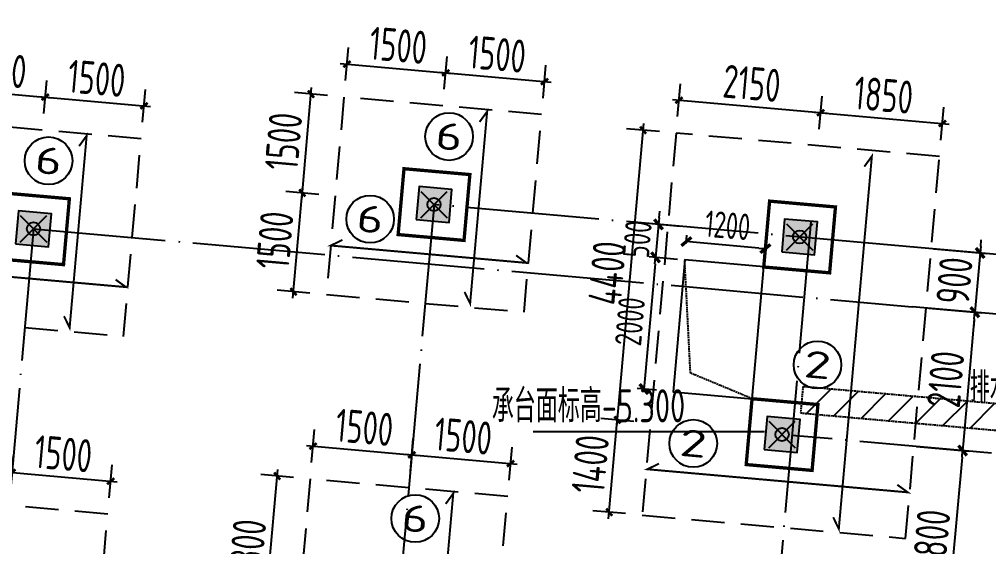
# Model space of a CAD drawing. Extents: x -57409 to 252654, y -8259 to 229119.
# Drawn here: x 131477 to 146133, y 68627 to 76601 of the extents above; entities that cross this region are included whole.
import ezdxf
from ezdxf.enums import TextEntityAlignment as Align

# ---------------------------------------------------------------- set-up
doc = ezdxf.new("R2010")
doc.units = 0
doc.header["$LTSCALE"] = 100
doc.header["$PDMODE"] = 35
doc.header["$PDSIZE"] = 200
for name, pattern in [('DASH', [0.35, 0.25, -0.1]), ('DASHED', [0.75, 0.5, -0.25]), ('DOTE', [2.42, 2, -0.2, 0.02, -0.2])]:
    doc.linetypes.add(name, pattern=pattern)
doc.layers.get('0').update_dxf_attribs({"linetype": 'CONTINUOUS'})
doc.layers.get('Defpoints').update_dxf_attribs({"linetype": 'CONTINUOUS'})
for name, color, linetype in [('B-TEXT', 3, 'CONTINUOUS'), ('codim', 7, 'CONTINUOUS'), ('COLU', 7, 'CONTINUOUS'), ('CT', 2, 'CONTINUOUS'), ('dim-wall', 7, 'CONTINUOUS'), ('dote', 253, 'DOTE'), ('h填实-柱墙', 254, 'CONTINUOUS'), ('JSK', 4, 'CONTINUOUS'), ('Z-AXIS', 3, 'CONTINUOUS'), ('Z-TEXT', 2, 'CONTINUOUS'), ('z柱下板带', 140, 'CONTINUOUS'), ('排水沟', 8, 'DASH'), ('板底钢筋', 24, 'CONTINUOUS')]:
    doc.layers.add(name, color=color, linetype=linetype)
doc.layers.add('重心计算', color=7, linetype='CONTINUOUS', plot=False)
doc.styles.add('_TCH_AXIS', font='tssdeng.shx', dxfattribs={"width": 0.7, "bigfont": 'tssdchn.shx'})
doc.styles.add('COMPLEX', font='tssdeng.shx', dxfattribs={"width": 0.7, "bigfont": 'tssdchn.shx'})
doc.styles.add('Jgcad-DIM', font='tssdeng.shx', dxfattribs={"width": 0.7, "bigfont": 'tssdchn.shx'})
doc.styles.get("Standard").update_dxf_attribs({"font": 'tssdeng.shx', "width": 0.7, "bigfont": 'tssdchn.shx'})
doc.styles.add('TSSD_Dimension', font='tssdeng.shx', dxfattribs={"width": 0.7})
doc.dimstyles.new('TSSD_100_100$0', dxfattribs={"dimtxt": 300, "dimasz": 100, "dimexe": 100, "dimexo": 250, "dimgap": 100, "dimtad": 1, "dimdec": 0, "dimzin": 0, "dimdsep": 46, "dimtxsty": 'TSSD_Dimension', "dimblk": '_tsdbk', "dimblk1": '_tsdbk', "dimblk2": '_tsdbk', "dimsah": 1, "dimcen": 0, "dimdle": 100, "dimclrt": 7, "dimadec": 0, "dimazin": 0, "dimtfac": 1, "dimtdec": 0, "dimtix": 1, "dimtmove": 2, "dimatfit": 3, "dimldrblk": '_tsdbk', "dimfxl": 1, "dimtolj": 1, "dimtzin": 0, "dimarcsym": 0})

# ---------------------------------------------------------------- blocks, each defined once
blk = doc.blocks.new('_tsdbk')
blk.add_line((-1, 0), (0, 0))
at = {"const_width": 0.5}
blk.add_lwpolyline([(-0.7, -0.7), (0.7, 0.7)], dxfattribs=at)
blk = doc.blocks.new('*D5')
at = {"layer": 'Defpoints', "color": 0}
for p in [(145058, 73152), (144978, 72256), (145925, 72172)]:
    blk.add_point(p, dxfattribs=at)
at = {"layer": 'Z-AXIS', "color": 0, "lineweight": -2}
for p, q in [((146014, 73168), (146023, 73267)), ((145307, 73130), (146104, 73059)), ((146005, 73068), (145925, 72172)), ((145227, 72234), (146025, 72163)), ((145917, 72072), (145908, 71972))]:
    blk.add_line(p, q, dxfattribs=at)
at = {"layer": 'Z-AXIS', "color": 0, "lineweight": -2, "xscale": 100, "yscale": 100, "zscale": 100}
for p, rotation in [((146005, 73068), 264.9316457891258), ((145925, 72172), 84.93164578912575)]:
    blk.add_blockref('_tsdbk', p, dxfattribs=dict(at, rotation=rotation))
at = {"layer": 'Z-AXIS', "color": 7, "insert": (145616, 72651), "char_height": 500, "attachment_point": 5, "rotation": 84.9316, "style": 'TSSD_Dimension'}
blk.add_mtext('\\A1;900', dxfattribs=at)
blk = doc.blocks.new('*D6')
at = {"layer": 'Defpoints', "color": 0}
for p in [(144978, 72256), (144793, 70164), (145740, 70080)]:
    blk.add_point(p, dxfattribs=at)
at = {"layer": 'Z-AXIS', "color": 0, "lineweight": -2}
for p, q in [((145227, 72234), (146025, 72163)), ((145917, 72072), (145749, 70179)), ((145042, 70142), (145839, 70071))]:
    blk.add_line(p, q, dxfattribs=at)
at = {"layer": 'Z-AXIS', "color": 0, "lineweight": -2, "xscale": 100, "yscale": 100, "zscale": 100}
for p, rotation in [((145925, 72172), 84.93164578912575), ((145740, 70080), 264.9316457891258)]:
    blk.add_blockref('_tsdbk', p, dxfattribs=dict(at, rotation=rotation))
at = {"layer": 'Z-AXIS', "color": 7, "insert": (145484, 71157), "char_height": 500, "attachment_point": 5, "rotation": 84.9316, "style": 'TSSD_Dimension'}
blk.add_mtext('\\A1;2100', dxfattribs=at)
blk = doc.blocks.new('*D7')
at = {"layer": 'Defpoints', "color": 0}
for p in [(144793, 70164), (144546, 67375), (145492, 67291)]:
    blk.add_point(p, dxfattribs=at)
at = {"layer": 'Z-AXIS', "color": 0, "lineweight": -2}
for p, q in [((145042, 70142), (145839, 70071)), ((145731, 69980), (145501, 67390)), ((144795, 67353), (145592, 67282))]:
    blk.add_line(p, q, dxfattribs=at)
at = {"layer": 'Z-AXIS', "color": 0, "lineweight": -2, "xscale": 100, "yscale": 100, "zscale": 100}
for p, rotation in [((145740, 70080), 84.93164578912575), ((145492, 67291), 264.9316457891258)]:
    blk.add_blockref('_tsdbk', p, dxfattribs=dict(at, rotation=rotation))
at = {"layer": 'Z-AXIS', "color": 7, "insert": (145268, 68716), "char_height": 500, "attachment_point": 5, "rotation": 84.9316, "style": 'TSSD_Dimension'}
blk.add_mtext('\\A1;2800', dxfattribs=at)
blk = doc.blocks.new('_AXISO')
blk.add_circle((0, 0), 0.5)
at = {"layer": 'B-TEXT', "style": 'COMPLEX', "width": 1.450893}
blk.add_attdef('A', text='', height=0.56, dxfattribs=at).set_placement((0.249375, -0.28), (0.749375, -0.28), align=Align.FIT)
blk = doc.blocks.new('_ArchTick')
at = {"color": 0, "linetype": 'ByBlock', "const_width": 0.4}
blk.add_lwpolyline([(-0.5, -0.5), (0.5, 0.5)], dxfattribs=at)
blk = doc.blocks.new('*D2627')
at = {"layer": 'codim', "color": 0, "lineweight": -2}
blk.add_line((135163, 67303), (135384, 69794), dxfattribs=at)
at = {"layer": 'codim', "color": 7, "lineweight": -2}
for p, q in [((135624, 69672), (135126, 69716)), ((135421, 67381), (134923, 67425))]:
    blk.add_line(p, q, dxfattribs=at)
at = {"layer": 'Defpoints', "color": 0}
for p in [(135375, 69694), (135873, 69650), (135670, 67359)]:
    blk.add_point(p, dxfattribs=at)
at = {"layer": 'codim', "color": 0, "lineweight": -2, "xscale": 100, "yscale": 100, "zscale": 100}
for p, rotation in [((135375, 69694), 84.93164578921419), ((135172, 67403), 264.9316457892142)]:
    blk.add_blockref('_ArchTick', p, dxfattribs=dict(at, rotation=rotation))
at = {"layer": 'codim', "color": 1, "insert": (134925, 68579), "char_height": 500, "attachment_point": 5, "rotation": 84.9316, "style": 'Jgcad-DIM'}
blk.add_mtext('\\A1;2300', dxfattribs=at)
blk = doc.blocks.new('*D2628')
at = {"layer": 'codim', "color": 7, "lineweight": -2}
for p, q in [((135895, 69899), (135939, 70397)), ((137389, 69766), (137433, 70264))]:
    blk.add_line(p, q, dxfattribs=at)
at = {"layer": 'codim', "color": 0, "lineweight": -2}
blk.add_line((135818, 70157), (137511, 70007), dxfattribs=at)
at = {"layer": 'Defpoints', "color": 0}
for p in [(137411, 70015), (135873, 69650), (137367, 69517)]:
    blk.add_point(p, dxfattribs=at)
at = {"layer": 'codim', "color": 0, "lineweight": -2, "xscale": 100, "yscale": 100, "zscale": 100}
for p, rotation in [((135917, 70148), 174.9316457875868), ((137411, 70015), 354.9316457875868)]:
    blk.add_blockref('_ArchTick', p, dxfattribs=dict(at, rotation=rotation))
at = {"layer": 'codim', "color": 1, "insert": (136695, 70430), "char_height": 500, "attachment_point": 5, "rotation": 354.9316, "style": 'Jgcad-DIM'}
blk.add_mtext('\\A1;1500', dxfattribs=at)
blk = doc.blocks.new('*D2530')
at = {"layer": 'codim', "color": 7, "lineweight": -2}
for p, q in [((137389, 69766), (137433, 70264)), ((138883, 69634), (138927, 70132))]:
    blk.add_line(p, q, dxfattribs=at)
at = {"layer": 'codim', "color": 0, "lineweight": -2}
blk.add_line((137312, 70024), (139005, 69874), dxfattribs=at)
at = {"layer": 'Defpoints', "color": 0}
for p in [(138905, 69883), (137367, 69517), (138861, 69385)]:
    blk.add_point(p, dxfattribs=at)
at = {"layer": 'codim', "color": 0, "lineweight": -2, "xscale": 100, "yscale": 100, "zscale": 100}
for p, rotation in [((137411, 70015), 174.9316457875868), ((138905, 69883), 354.9316457875868)]:
    blk.add_blockref('_ArchTick', p, dxfattribs=dict(at, rotation=rotation))
at = {"layer": 'codim', "color": 1, "insert": (138189, 70298), "char_height": 500, "attachment_point": 5, "rotation": 354.9316, "style": 'Jgcad-DIM'}
blk.add_mtext('\\A1;1500', dxfattribs=at)
blk = doc.blocks.new('*D1667')
at = {"layer": 'codim', "color": 0, "lineweight": -2}
blk.add_line((135613, 72383), (135764, 74077), dxfattribs=at)
at = {"layer": 'codim', "color": 7, "lineweight": -2}
for p, q in [((136004, 73955), (135506, 73999)), ((135871, 72461), (135373, 72505))]:
    blk.add_line(p, q, dxfattribs=at)
at = {"layer": 'Defpoints', "color": 0}
for p in [(135755, 73977), (136253, 73933), (136120, 72439)]:
    blk.add_point(p, dxfattribs=at)
at = {"layer": 'codim', "color": 0, "lineweight": -2, "xscale": 100, "yscale": 100, "zscale": 100}
for p, rotation in [((135755, 73977), 84.93164578921419), ((135622, 72483), 264.9316457892142)]:
    blk.add_blockref('_ArchTick', p, dxfattribs=dict(at, rotation=rotation))
at = {"layer": 'codim', "color": 1, "insert": (135340, 73261), "char_height": 500, "attachment_point": 5, "rotation": 84.9316, "style": 'Jgcad-DIM'}
blk.add_mtext('\\A1;1500', dxfattribs=at)
blk = doc.blocks.new('*D1668')
at = {"layer": 'codim', "color": 7, "lineweight": -2}
for p, q in [((136136, 75449), (135638, 75493)), ((136004, 73955), (135506, 73999))]:
    blk.add_line(p, q, dxfattribs=at)
at = {"layer": 'codim', "color": 0, "lineweight": -2}
blk.add_line((135746, 73878), (135896, 75571), dxfattribs=at)
at = {"layer": 'Defpoints', "color": 0}
for p in [(135887, 75471), (136385, 75427), (136253, 73933)]:
    blk.add_point(p, dxfattribs=at)
at = {"layer": 'codim', "color": 0, "lineweight": -2, "xscale": 100, "yscale": 100, "zscale": 100}
for p, rotation in [((135887, 75471), 84.93164578921419), ((135755, 73977), 264.9316457892142)]:
    blk.add_blockref('_ArchTick', p, dxfattribs=dict(at, rotation=rotation))
at = {"layer": 'codim', "color": 1, "insert": (135472, 74755), "char_height": 500, "attachment_point": 5, "rotation": 84.9316, "style": 'Jgcad-DIM'}
blk.add_mtext('\\A1;1500', dxfattribs=at)
blk = doc.blocks.new('*D1669')
at = {"layer": 'codim', "color": 7, "lineweight": -2}
for p, q in [((136407, 75676), (136452, 76174)), ((137902, 75544), (137946, 76042))]:
    blk.add_line(p, q, dxfattribs=at)
at = {"layer": 'codim', "color": 0, "lineweight": -2}
blk.add_line((136330, 75934), (138023, 75784), dxfattribs=at)
at = {"layer": 'Defpoints', "color": 0}
for p in [(137924, 75793), (136385, 75427), (137879, 75295)]:
    blk.add_point(p, dxfattribs=at)
at = {"layer": 'codim', "color": 0, "lineweight": -2, "xscale": 100, "yscale": 100, "zscale": 100}
for p, rotation in [((136430, 75925), 174.9316457875861), ((137924, 75793), 354.9316457875861)]:
    blk.add_blockref('_ArchTick', p, dxfattribs=dict(at, rotation=rotation))
at = {"layer": 'codim', "color": 1, "insert": (137207, 76208), "char_height": 500, "attachment_point": 5, "rotation": 354.9316, "style": 'Jgcad-DIM'}
blk.add_mtext('\\A1;1500', dxfattribs=at)
blk = doc.blocks.new('*D1670')
at = {"layer": 'codim', "color": 7, "lineweight": -2}
for p, q in [((137902, 75544), (137946, 76042)), ((139396, 75411), (139440, 75909))]:
    blk.add_line(p, q, dxfattribs=at)
at = {"layer": 'codim', "color": 0, "lineweight": -2}
blk.add_line((137824, 75802), (139517, 75651), dxfattribs=at)
at = {"layer": 'Defpoints', "color": 0}
for p in [(139418, 75660), (137879, 75295), (139374, 75162)]:
    blk.add_point(p, dxfattribs=at)
at = {"layer": 'codim', "color": 0, "lineweight": -2, "xscale": 100, "yscale": 100, "zscale": 100}
for p, rotation in [((137924, 75793), 174.9316457875861), ((139418, 75660), 354.9316457875861)]:
    blk.add_blockref('_ArchTick', p, dxfattribs=dict(at, rotation=rotation))
at = {"layer": 'codim', "color": 1, "insert": (138702, 76075), "char_height": 500, "attachment_point": 5, "rotation": 354.9316, "style": 'Jgcad-DIM'}
blk.add_mtext('\\A1;1500', dxfattribs=at)
blk = doc.blocks.new('*D1632')
at = {"layer": 'codim', "color": 7, "lineweight": -2}
for p, q in [((130351, 75310), (130396, 75808)), ((131846, 75177), (131890, 75675))]:
    blk.add_line(p, q, dxfattribs=at)
at = {"layer": 'codim', "color": 0, "lineweight": -2}
blk.add_line((130274, 75568), (131967, 75417), dxfattribs=at)
at = {"layer": 'Defpoints', "color": 0}
for p in [(131868, 75426), (130329, 75061), (131823, 74928)]:
    blk.add_point(p, dxfattribs=at)
at = {"layer": 'codim', "color": 0, "lineweight": -2, "xscale": 100, "yscale": 100, "zscale": 100}
for p, rotation in [((130373, 75559), 174.9316457875875), ((131868, 75426), 354.9316457875874)]:
    blk.add_blockref('_ArchTick', p, dxfattribs=dict(at, rotation=rotation))
at = {"layer": 'codim', "color": 1, "insert": (131151, 75841), "char_height": 500, "attachment_point": 5, "rotation": 354.9316, "style": 'Jgcad-DIM'}
blk.add_mtext('\\A1;1500', dxfattribs=at)
blk = doc.blocks.new('*D1633')
at = {"layer": 'codim', "color": 7, "lineweight": -2}
for p, q in [((131846, 75177), (131890, 75675)), ((133340, 75045), (133384, 75543))]:
    blk.add_line(p, q, dxfattribs=at)
at = {"layer": 'codim', "color": 0, "lineweight": -2}
blk.add_line((131768, 75435), (133461, 75285), dxfattribs=at)
at = {"layer": 'Defpoints', "color": 0}
for p in [(133362, 75294), (131823, 74928), (133318, 74796)]:
    blk.add_point(p, dxfattribs=at)
at = {"layer": 'codim', "color": 0, "lineweight": -2, "xscale": 100, "yscale": 100, "zscale": 100}
for p, rotation in [((131868, 75426), 174.9316457875875), ((133362, 75294), 354.9316457875874)]:
    blk.add_blockref('_ArchTick', p, dxfattribs=dict(at, rotation=rotation))
at = {"layer": 'codim', "color": 1, "insert": (132646, 75709), "char_height": 500, "attachment_point": 5, "rotation": 354.9316, "style": 'Jgcad-DIM'}
blk.add_mtext('\\A1;1500', dxfattribs=at)
blk = doc.blocks.new('*D1641')
at = {"layer": 'codim', "color": 7, "lineweight": -2}
for p, q in [((131342, 69500), (131386, 69998)), ((132836, 69367), (132880, 69865))]:
    blk.add_line(p, q, dxfattribs=at)
at = {"layer": 'codim', "color": 0, "lineweight": -2}
blk.add_line((131264, 69757), (132958, 69607), dxfattribs=at)
at = {"layer": 'Defpoints', "color": 0}
for p in [(132858, 69616), (131320, 69251), (132814, 69118)]:
    blk.add_point(p, dxfattribs=at)
at = {"layer": 'codim', "color": 0, "lineweight": -2, "xscale": 100, "yscale": 100, "zscale": 100}
for p, rotation in [((131364, 69749), 174.9316457875875), ((132858, 69616), 354.9316457875875)]:
    blk.add_blockref('_ArchTick', p, dxfattribs=dict(at, rotation=rotation))
at = {"layer": 'codim', "color": 1, "insert": (132142, 70031), "char_height": 500, "attachment_point": 5, "rotation": 354.9316, "style": 'Jgcad-DIM'}
blk.add_mtext('\\A1;1500', dxfattribs=at)
blk = doc.blocks.new('*D1515')
at = {"layer": 'codim', "color": 0, "lineweight": -2}
blk.add_line((140387, 69049), (140529, 70642), dxfattribs=at)
at = {"layer": 'codim', "color": 7, "lineweight": -2}
for p, q in [((140769, 70521), (140271, 70565)), ((140645, 69126), (140147, 69170))]:
    blk.add_line(p, q, dxfattribs=at)
at = {"layer": 'Defpoints', "color": 0}
for p in [(140520, 70543), (141018, 70499), (140894, 69104)]:
    blk.add_point(p, dxfattribs=at)
at = {"layer": 'codim', "color": 0, "lineweight": -2, "xscale": 100, "yscale": 100, "zscale": 100}
for p, rotation in [((140520, 70543), 84.93164578921423), ((140396, 69148), 264.9316457892142)]:
    blk.add_blockref('_ArchTick', p, dxfattribs=dict(at, rotation=rotation))
at = {"layer": 'codim', "color": 1, "insert": (140110, 69876), "char_height": 500, "attachment_point": 5, "rotation": 84.9316, "style": 'Jgcad-DIM'}
blk.add_mtext('\\A1;1400', dxfattribs=at)
blk = doc.blocks.new('*D1516')
at = {"layer": 'codim', "color": 0, "lineweight": -2}
blk.add_line((140511, 70443), (140918, 75025), dxfattribs=at)
at = {"layer": 'codim', "color": 7, "lineweight": -2}
for p, q in [((141158, 74904), (140660, 74948)), ((140769, 70521), (140271, 70565))]:
    blk.add_line(p, q, dxfattribs=at)
at = {"layer": 'Defpoints', "color": 0}
for p in [(140909, 74926), (141407, 74881), (141018, 70499)]:
    blk.add_point(p, dxfattribs=at)
at = {"layer": 'codim', "color": 0, "lineweight": -2, "xscale": 100, "yscale": 100, "zscale": 100}
for p, rotation in [((140909, 74926), 84.93164578921423), ((140520, 70543), 264.9316457892142)]:
    blk.add_blockref('_ArchTick', p, dxfattribs=dict(at, rotation=rotation))
at = {"layer": 'codim', "color": 1, "insert": (140366, 72765), "char_height": 500, "attachment_point": 5, "rotation": 84.9316, "style": 'Jgcad-DIM'}
blk.add_mtext('\\A1;4400', dxfattribs=at)
blk = doc.blocks.new('*D1517')
at = {"layer": 'codim', "color": 7, "lineweight": -2}
for p, q in [((141429, 75130), (141473, 75629)), ((143570, 74941), (143615, 75439))]:
    blk.add_line(p, q, dxfattribs=at)
at = {"layer": 'codim', "color": 0, "lineweight": -2}
blk.add_line((141351, 75388), (143692, 75181), dxfattribs=at)
at = {"layer": 'Defpoints', "color": 0}
for p in [(143593, 75190), (141407, 74881), (143548, 74691)]:
    blk.add_point(p, dxfattribs=at)
at = {"layer": 'codim', "color": 0, "lineweight": -2, "xscale": 100, "yscale": 100, "zscale": 100}
for p, rotation in [((141451, 75379), 174.9316457875913), ((143593, 75190), 354.9316457875913)]:
    blk.add_blockref('_ArchTick', p, dxfattribs=dict(at, rotation=rotation))
at = {"layer": 'codim', "color": 1, "insert": (142553, 75633), "char_height": 500, "attachment_point": 5, "rotation": 354.9316, "style": 'Jgcad-DIM'}
blk.add_mtext('\\A1;2150', dxfattribs=at)
blk = doc.blocks.new('*D1518')
at = {"layer": 'codim', "color": 7, "lineweight": -2}
for p, q in [((143570, 74941), (143615, 75439)), ((145413, 74777), (145457, 75275))]:
    blk.add_line(p, q, dxfattribs=at)
at = {"layer": 'codim', "color": 0, "lineweight": -2}
blk.add_line((143493, 75198), (145535, 75017), dxfattribs=at)
at = {"layer": 'Defpoints', "color": 0}
for p in [(145435, 75026), (143548, 74691), (145391, 74528)]:
    blk.add_point(p, dxfattribs=at)
at = {"layer": 'codim', "color": 0, "lineweight": -2, "xscale": 100, "yscale": 100, "zscale": 100}
for p, rotation in [((143593, 75190), 174.9316457875913), ((145435, 75026), 354.9316457875913)]:
    blk.add_blockref('_ArchTick', p, dxfattribs=dict(at, rotation=rotation))
at = {"layer": 'codim', "color": 1, "insert": (144545, 75456), "char_height": 500, "attachment_point": 5, "rotation": 354.9316, "style": 'Jgcad-DIM'}
blk.add_mtext('\\A1;1850', dxfattribs=at)
blk = doc.blocks.new('*D2831')
at = {"layer": 'Defpoints', "color": 0}
for p in [(141563, 73241), (141538, 72962), (142733, 72856)]:
    blk.add_point(p, dxfattribs=at)
at = {"layer": 'dim-wall', "color": 0, "lineweight": -2}
for p, q in [((141560, 73211), (141571, 73340)), ((142658, 73143), (141662, 73232)), ((142755, 73105), (142767, 73233))]:
    blk.add_line(p, q, dxfattribs=at)
at = {"layer": 'dim-wall', "color": 0, "lineweight": -2, "xscale": 100, "yscale": 100, "zscale": 100}
for p, rotation in [((141563, 73241), 174.8999999999999), ((142758, 73134), 354.9)]:
    blk.add_blockref('_tsdbk', p, dxfattribs=dict(at, rotation=rotation))
at = {"layer": 'dim-wall', "color": 7, "insert": (142187, 73486), "char_height": 400, "attachment_point": 5, "rotation": 354.9, "style": 'TSSD_Dimension'}
blk.add_mtext('\\A1;1200', dxfattribs=at)
blk = doc.blocks.new('*D2832')
at = {"layer": 'Defpoints', "color": 0}
for p in [(141721, 73448), (141097, 73002), (141677, 72950)]:
    blk.add_point(p, dxfattribs=at)
at = {"layer": 'dim-wall', "color": 0, "lineweight": -2}
for p, q in [((141151, 73599), (141160, 73699)), ((141472, 73470), (141042, 73509)), ((141142, 73500), (141097, 73002)), ((141428, 72972), (140998, 73011)), ((141089, 72902), (141080, 72803))]:
    blk.add_line(p, q, dxfattribs=at)
at = {"layer": 'dim-wall', "color": 0, "lineweight": -2, "xscale": 100, "yscale": 100, "zscale": 100}
for p, rotation in [((141142, 73500), 264.9), ((141097, 73002), 84.9)]:
    blk.add_blockref('_tsdbk', p, dxfattribs=dict(at, rotation=rotation))
at = {"layer": 'dim-wall', "color": 7, "insert": (140821, 73277), "char_height": 400, "attachment_point": 5, "rotation": 84.9, "style": 'TSSD_Dimension'}
blk.add_mtext('\\A1;500', dxfattribs=at)
blk = doc.blocks.new('*D2833')
at = {"layer": 'Defpoints', "color": 0}
for p in [(141677, 72950), (140920, 71010), (141361, 70970)]:
    blk.add_point(p, dxfattribs=at)
at = {"layer": 'dim-wall', "color": 0, "lineweight": -2}
for p, q in [((141428, 72972), (140998, 73011)), ((141089, 72902), (140929, 71109)), ((141112, 70992), (140820, 71018))]:
    blk.add_line(p, q, dxfattribs=at)
at = {"layer": 'dim-wall', "color": 0, "lineweight": -2, "xscale": 100, "yscale": 100, "zscale": 100}
for p, rotation in [((141097, 73002), 84.9), ((140920, 71010), 264.9)]:
    blk.add_blockref('_tsdbk', p, dxfattribs=dict(at, rotation=rotation))
at = {"layer": 'dim-wall', "color": 7, "insert": (140710, 72032), "char_height": 400, "attachment_point": 5, "rotation": 84.9, "style": 'TSSD_Dimension'}
blk.add_mtext('\\A1;2000', dxfattribs=at)

msp = doc.modelspace()

# ---------------------------------------------------------------- hatches: boundary and pattern name
at = {"layer": 'h填实-柱墙'}
for points in [[(137475.8, 73573.6), (137973.9, 73529.4), (138018.1, 74027.5), (137520, 74071.6)], [(131419.8, 73207.2), (131917.8, 73163), (131962, 73661.1), (131464, 73705.2)], [(143004.1, 73083.3), (143502.2, 73039.1), (143546.4, 73537.2), (143048.3, 73581.3)], [(142739.1, 70095), (143237.2, 70050.8), (143281.3, 70548.9), (142783.3, 70593.1)]]:
    msp.add_hatch(color=256, dxfattribs=at).paths.add_polyline_path(points)
at = {"layer": '排水沟'}
h = msp.add_hatch(dxfattribs=at)
h.set_pattern_fill('ANSI31', color=2, scale=100, style=0)
h.paths.add_polyline_path([(150298.1, 70428.5), (143325.5, 71046.9), (143290.2, 70648.5), (150262.8, 70030.1)])

# ---------------------------------------------------------------- linework, layer by layer
at = {"layer": 'COLU'}
for points in [[(137475.8, 73573.6), (137973.9, 73529.4), (138018.1, 74027.5), (137520, 74071.6)], [(131419.8, 73207.2), (131917.8, 73163), (131962, 73661.1), (131464, 73705.2)], [(143004.1, 73083.3), (143502.2, 73039.1), (143546.4, 73537.2), (143048.3, 73581.3)], [(142739.1, 70095), (143237.2, 70050.8), (143281.3, 70548.9), (142783.3, 70593.1)]]:
    msp.add_lwpolyline(points, close=True, dxfattribs=at)
at = {"layer": 'CT', "const_width": 50}
for points in [[(137204.7, 73346.7), (138200.8, 73258.3), (138289.2, 74254.4), (137293.1, 74342.7)], [(131148.7, 72980.2), (132144.8, 72891.9), (132233.1, 73888), (131237, 73976.3)], [(142733, 72856.3), (143729.1, 72768), (143817.5, 73764.1), (142821.4, 73852.4)], [(142468, 69868.1), (143464.1, 69779.7), (143552.4, 70775.8), (142556.3, 70864.2)]]:
    msp.add_lwpolyline(points, close=True, dxfattribs=at)
at = {"layer": 'dote', "ltscale": 10}
for p, q in [((137747, 73800.5), (133516.9, 26106.3)), ((145058, 73152.1), (137747, 73800.5)), ((131690.9, 73434.1), (127540.4, 26636.4)), ((131690.9, 73434.1), (144978.5, 72255.6)), ((143446.8, 73546), (139194.6, 25602.7)), ((220904.5, 63413.4), (143159.6, 70308.7))]:
    msp.add_line(p, q, dxfattribs=at)
at = {"layer": 'JSK'}
msp.add_lwpolyline([(142556.3, 70864.2), (142733, 72856.3), (141537.7, 72962.4), (141361, 70970.2)], close=True, dxfattribs=at)
at = {"layer": 'JSK', "linetype": 'DASH'}
msp.add_lwpolyline([(142556.3, 70864.2), (141625, 71252.4), (141537.7, 72962.4)], dxfattribs=at)
at = {"layer": 'Z-AXIS'}
for p, q in [((146959.7, 72983.4), (145058, 73152.1)), ((146880.1, 72087), (144978.5, 72255.6))]:
    msp.add_line(p, q, dxfattribs=at)
at = {"layer": 'Z-TEXT'}
msp.add_line((139247, 70366.1), (142743.2, 70366.1), dxfattribs=at)
at = {"layer": 'z柱下板带', "color": 30, "linetype": 'DASHED', "ltscale": 10}
for points in [[(139373.6, 75162.1), (136385.3, 75427.2), (136120.3, 72438.9), (139108.6, 72173.9)], [(133317.6, 74795.7), (130329.3, 75060.8), (130064.3, 72072.5), (133052.5, 71807.5)], [(138861.2, 69384.8), (135872.9, 69649.9), (135607.9, 66661.6), (138596.2, 66396.6)]]:
    msp.add_lwpolyline(points, close=True, dxfattribs=at)
at = {"layer": 'z柱下板带', "color": 181, "linetype": 'DASHED', "ltscale": 10}
msp.add_lwpolyline([(144878.7, 68750.7), (145391.1, 74528.1), (141406.8, 74881.4), (140894.4, 69104.1)], close=True, dxfattribs=at)
at = {"layer": 'z柱下板带', "linetype": 'DASHED', "ltscale": 10}
msp.add_lwpolyline([(132814, 69118), (129825.7, 69383.1), (129560.7, 66394.8), (132549, 66129.8)], close=True, dxfattribs=at)
at = {"layer": '排水沟', "color": 2}
msp.add_lwpolyline([(150298.1, 70428.5), (143325.5, 71046.9), (143290.2, 70648.5), (150262.8, 70030.1)], close=True, dxfattribs=at)
at = {"layer": '板底钢筋', "const_width": 30}
for points in [[(138208.1, 72479.3), (138293, 72304.5), (138550.4, 75207.5), (138436.1, 75050.3)], [(132152, 72112.9), (132236.9, 71938.1), (132494.4, 74841.1), (132380, 74683.9)], [(143783.2, 69071), (143868.1, 68896.1), (144367.8, 74531.1), (144253.5, 74373.9)], [(136362, 73265.6), (136187.1, 73180.7), (139144.9, 72918.4), (138987.8, 73032.7)], [(130305.9, 72899.2), (130131.1, 72814.3), (133088.9, 72552), (132931.7, 72666.3)], [(141148.3, 69882), (140973.4, 69797.1), (144910.4, 69447.9), (144753.2, 69562.3)], [(137695.7, 66702), (137780.6, 66527.2), (138038, 69430.2), (137923.7, 69273)]]:
    msp.add_lwpolyline(points, dxfattribs=at)
at = {"layer": '重心计算', "color": 5}
for p in [(137747, 73800.5), (137747, 73800.5), (131690.9, 73434.1), (131690.9, 73434.1), (143275.3, 73310.2), (143275.3, 73310.2), (143010.2, 70322), (143010.2, 70322)]:
    msp.add_point(p, dxfattribs=at)

# ---------------------------------------------------------------- block references
at = {"layer": 'Z-TEXT'}
ref = msp.add_blockref('_AXISO', (137975, 74829.4), dxfattribs=dict(at, xscale=720.0000000000115, yscale=719.9999999999995, zscale=720, rotation=354.9312915747599))
ref.add_attrib('A', '6', dxfattribs={"layer": 'Z-AXIS', "color": 7, "height": 407.3, "rotation": 354.93129, "style": '_TCH_AXIS', "width": 2}).set_placement((137754.1, 74644.5), (138159.8, 74608.5), align=Align.FIT)
ref = msp.add_blockref('_AXISO', (131918.9, 74463), dxfattribs=dict(at, xscale=720.0000000000115, yscale=719.9999999999995, zscale=720, rotation=354.9312915747599))
ref.add_attrib('A', '6', dxfattribs={"layer": 'Z-AXIS', "color": 7, "height": 407.3, "rotation": 354.93129, "style": '_TCH_AXIS', "width": 2}).set_placement((131698.1, 74278.1), (132103.8, 74242.1), align=Align.FIT)
ref = msp.add_blockref('_AXISO', (136781.5, 73580.1), dxfattribs=dict(at, xscale=720.0000000000115, yscale=719.9999999999995, zscale=720, rotation=354.9312915747599))
ref.add_attrib('A', '6', dxfattribs={"layer": 'Z-AXIS', "color": 7, "height": 407.3, "rotation": 354.93129, "style": '_TCH_AXIS', "width": 2}).set_placement((136560.6, 73395.3), (136966.3, 73359.3), align=Align.FIT)
ref = msp.add_blockref('_AXISO', (143546.1, 71376.2), dxfattribs=dict(at, xscale=720.0000000000075, yscale=719.9999999999995, zscale=720, rotation=354.9312915747831))
ref.add_attrib('A', '2', dxfattribs={"layer": 'Z-AXIS', "color": 7, "height": 407.3, "rotation": 354.93129, "style": '_TCH_AXIS', "width": 1.857143}).set_placement((143325.3, 71191.3), (143731, 71155.3), align=Align.FIT)
ref = msp.add_blockref('_AXISO', (141666.8, 70187.7), dxfattribs=dict(at, xscale=720.0000000000075, yscale=719.9999999999995, zscale=720, rotation=354.9312915747831))
ref.add_attrib('A', '2', dxfattribs={"layer": 'Z-AXIS', "color": 7, "height": 407.3, "rotation": 354.93129, "style": '_TCH_AXIS', "width": 1.857143}).set_placement((141446, 70002.9), (141851.7, 69966.9), align=Align.FIT)
ref = msp.add_blockref('_AXISO', (137462.6, 69052.1), dxfattribs=dict(at, xscale=720.0000000000115, yscale=720, zscale=720, rotation=354.9312915747599))
ref.add_attrib('A', '6', dxfattribs={"layer": 'Z-AXIS', "color": 7, "height": 407.3, "rotation": 354.93129, "style": '_TCH_AXIS', "width": 2}).set_placement((137241.7, 68867.2), (137647.4, 68831.2), align=Align.FIT)

# ---------------------------------------------------------------- texts
at = {"layer": 'Z-TEXT', "width": 0.7}
msp.add_text('承台面标高-5.300', height=500, dxfattribs=at).set_placement((138621.8, 70506.8))
at = {"layer": '排水沟', "color": 2, "width": 0.7}
msp.add_text('排水沟', height=450, dxfattribs=at).set_placement((146298.6, 70815.4), align=Align.CENTER)

# ---------------------------------------------------------------- dimensions: what is measured, and where the dimension line sits
at = {"layer": 'codim'}
for base, p1, p2, angle, picture, middle in [((137923.6, 75792.7), (136385.3, 75427.2), (137879.5, 75294.7), 354.93165, '*D1669', (137207.5, 76207.6)), ((139417.8, 75660.2), (137879.5, 75294.7), (139373.6, 75162.1), 354.93165, '*D1670', (138701.6, 76075.1)), ((131867.6, 75426.3), (130329.3, 75060.8), (131823.4, 74928.2), 354.93165, '*D1632', (131151.4, 75841.2)), ((133361.7, 75293.8), (131823.4, 74928.2), (133317.6, 74795.7), 354.93165, '*D1633', (132645.6, 75708.7)), ((143592.5, 75189.5), (141406.8, 74881.4), (143548.3, 74691.5), 354.93165, '*D1517', (142552.6, 75633.1)), ((145435.3, 75026.1), (143548.3, 74691.5), (145391.1, 74528.1), 354.93165, '*D1518', (144544.8, 75456.5)), ((135887.3, 75471.4), (136252.8, 73933), (136385.3, 75427.2), 84.93165, '*D1668', (135472.4, 74755.2)), ((140908.7, 74925.6), (141018, 70498.6), (141406.8, 74881.4), 84.93165, '*D1516', (140365.7, 72765.1)), ((135754.8, 73977.2), (136120.3, 72438.9), (136252.8, 73933), 84.93165, '*D1667', (135339.9, 73261.1)), ((137411.2, 70015.4), (135872.9, 69649.9), (137367.1, 69517.3), 354.93165, '*D2628', (136695.1, 70430.3)), ((138905.4, 69882.9), (137367.1, 69517.3), (138861.2, 69384.8), 354.93165, '*D2530', (138189.2, 70297.8)), ((140520, 70542.8), (140894.4, 69104.1), (141018, 70498.6), 84.93165, '*D1515', (140109.5, 69876.5)), ((132858.2, 69616.1), (131319.9, 69250.5), (132814, 69118), 354.93165, '*D1641', (132142, 70031)), ((135374.9, 69694), (135669.7, 67358.9), (135872.9, 69649.9), 84.93165, '*D2627', (134924.7, 68579.4))]:
    dim = msp.add_linear_dim(base=base, p1=p1, p2=p2, angle=angle, dimstyle='TSSD_100_100$0', override={"dimtxt": 500, "dimexe": 250, "dimtxsty": 'Jgcad-DIM', "dimblk": 'ArchTick', "dimblk1": 'ArchTick', "dimblk2": 'ArchTick', "dimclre": 7, "dimclrt": 1, "dimadec": 3}, dxfattribs=at)
    dim.commit()
    dim.dimension.update_dxf_attribs({"geometry": picture, "text_midpoint": middle})
at = {"layer": 'dim-wall'}
for base, p1, p2, angle, picture, middle in [((141097.4, 73001.7), (141721, 73448.1), (141676.9, 72950), 84.9, '*D2832', (140820.8, 73277.4)), ((141562.6, 73240.5), (142733, 72856.3), (141537.7, 72962.4), 354.9, '*D2831', (142186.8, 73486)), ((140919.6, 71009.6), (141676.9, 72950), (141361, 70970.2), 84.9, '*D2833', (140709.7, 72032.3))]:
    dim = msp.add_linear_dim(base=base, p1=p1, p2=p2, angle=angle, dimstyle='TSSD_100_100$0', override={"dimtxt": 400}, dxfattribs=at)
    dim.commit()
    dim.dimension.update_dxf_attribs({"geometry": picture, "text_midpoint": middle})
at = {"layer": 'Z-AXIS'}
for base, p1, p2, picture, middle in [((145925.4, 72171.6), (145058, 73152.1), (144978.5, 72255.6), '*D5', (145616.5, 72650.8)), ((145739.8, 70079.9), (144978.5, 72255.6), (144793, 70163.8), '*D6', (145484, 71156.7)), ((145492.5, 67290.8), (144793, 70163.8), (144545.6, 67374.8), '*D7', (145267.5, 68716.3))]:
    dim = msp.add_linear_dim(base=base, p1=p1, p2=p2, angle=84.93165, dimstyle='TSSD_100_100$0', override={"dimtxt": 500}, dxfattribs=at)
    dim.commit()
    dim.dimension.update_dxf_attribs({"geometry": picture, "text_midpoint": middle})

doc.saveas('drawing.dxf')
